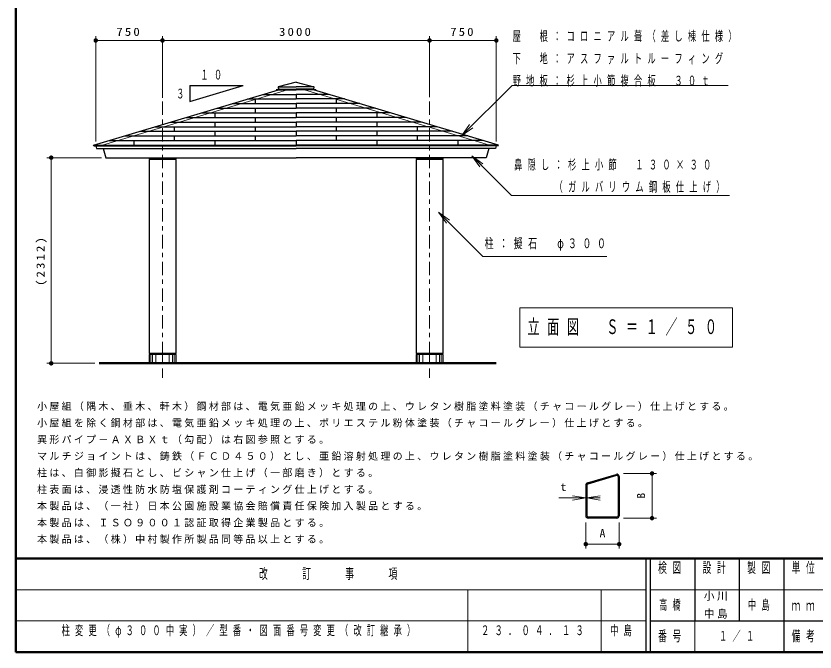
# Model space of a CAD drawing. Units: millimetres on the paper, with parts at other scales. Extents: x -385 to 0, y 0 to 267.
# Drawn here: x -385 to -205.5, y 0 to 143 of the extents above; entities that cross this region are included whole.
import ezdxf
from ezdxf.enums import TextEntityAlignment as Align

# ---------------------------------------------------------------- set-up
doc = ezdxf.new("R2010")
doc.units = ezdxf.units.MM
doc.linetypes.add('USER2', pattern=[6, 3, -1, 1, -1])
for name, color, linetype, lineweight in [('1_50', 7, 'Continuous', 25), ('CLASS1', 7, 'Continuous', 25), ('NAKAMURA図枠', 7, 'Continuous', 13)]:
    doc.layers.add(name, color=color, linetype=linetype, lineweight=lineweight)
doc.layers.add('99', color=7, linetype='Continuous')
doc.styles.add('ＭＳ ゴシック', font='')
doc.styles.get('ＭＳ ゴシック').set_extended_font_data('MS Gothic')

# ---------------------------------------------------------------- blocks, each defined once
blk = doc.blocks.new('filled_dot')
at = {"color": 0, "linetype": 'Continuous', "lineweight": -2, "const_width": 1.25}
blk.add_lwpolyline([(-0.625, 0, 1), (0.625, 0, 1)], format="xyb", close=True, dxfattribs=at)
blk = doc.blocks.new('open_arrow')
at = {"color": 0, "linetype": 'Continuous', "lineweight": -2}
blk.add_lwpolyline([(7.5, 1.25), (0, 0), (7.5, -1.25)], dxfattribs=at)

msp = doc.modelspace()

# ---------------------------------------------------------------- linework, layer by layer
at = {"layer": '1_50', "lineweight": 13}
for p, q in [((-367.083, 114.798), (-367.083, 138.519)), ((-352.083, 124.596), (-352.083, 138.519)), ((-292.083, 124.777), (-292.083, 138.519)), ((-277.083, 114.798), (-277.083, 138.519)), ((-367.083, 137.519), (-352.083, 137.519)), ((-352.083, 137.519), (-292.083, 137.519)), ((-292.083, 137.519), (-277.083, 137.519)), ((-284.841, 116.124), (-283.073, 118.599)), ((-284.841, 116.124), (-282.719, 118.245)), ((-282.366, 117.892), (-284.841, 116.124)), ((-352.082, 111.82), (-352.082, 110.919)), ((-292.083, 111.82), (-292.083, 110.919)), ((-282.551, 111.566), (-280.43, 109.445)), ((-282.551, 111.566), (-280.077, 109.798)), ((-280.784, 109.091), (-282.551, 111.566)), ((-365.796, 111.163), (-378.083, 111.163)), ((-377.083, 64.919), (-377.083, 111.163)), ((-354.707, 111.163), (-354.707, 110.919)), ((-354.332, 111.163), (-354.332, 110.919)), ((-353.582, 111.163), (-353.582, 110.919)), ((-350.582, 111.163), (-350.582, 110.919)), ((-349.832, 111.163), (-349.832, 110.919)), ((-349.457, 111.163), (-349.457, 110.919)), ((-294.708, 111.163), (-294.708, 110.919)), ((-294.333, 111.163), (-294.333, 110.919)), ((-293.583, 111.163), (-293.583, 110.919)), ((-290.583, 111.163), (-290.583, 110.919)), ((-289.833, 111.163), (-289.833, 110.919)), ((-289.458, 111.163), (-289.458, 110.919)), ((-290.075, 98.904), (-287.954, 96.783)), ((-290.075, 98.904), (-287.6, 97.136)), ((-288.307, 96.429), (-290.075, 98.904)), ((-271.829, 77.362), (-271.829, 68.562)), ((-224.029, 77.362), (-271.829, 77.362)), ((-224.029, 68.562), (-224.029, 77.362)), ((-271.829, 68.562), (-224.029, 68.562)), ((-354.707, 66.919), (-354.707, 64.919)), ((-354.332, 66.919), (-354.332, 64.919)), ((-353.582, 66.919), (-353.582, 64.919)), ((-352.082, 66.919), (-352.082, 64.919)), ((-350.582, 66.919), (-350.582, 64.919)), ((-349.832, 66.919), (-349.832, 64.919)), ((-349.457, 66.919), (-349.457, 64.919)), ((-294.708, 66.919), (-294.708, 64.919)), ((-294.333, 66.919), (-294.333, 64.919)), ((-293.583, 66.919), (-293.583, 64.919)), ((-292.083, 66.919), (-292.083, 64.919)), ((-290.583, 66.919), (-290.583, 64.919)), ((-289.833, 66.919), (-289.833, 64.919)), ((-289.458, 66.919), (-289.458, 64.919)), ((-367.318, 64.919), (-378.083, 64.919))]:
    msp.add_line(p, q, dxfattribs=at)
at = {"layer": '1_50', "color": 40}
for p, q in [((-322.083, 128.164), (-326.117, 127.062)), ((-322.083, 128.164), (-318.049, 127.062)), ((-367.579, 113.977), (-325.997, 126.451)), ((-325.99, 126.599), (-326.531, 126.451)), ((-326.531, 126.451), (-322.083, 126.451)), ((-326.117, 127.062), (-322.083, 127.062)), ((-326.117, 127.062), (-325.99, 126.599)), ((-325.99, 126.599), (-322.083, 126.599)), ((-318.049, 127.062), (-322.083, 127.062)), ((-318.175, 126.599), (-322.083, 126.599)), ((-317.635, 126.451), (-322.083, 126.451)), ((-318.049, 127.062), (-318.175, 126.599)), ((-318.175, 126.599), (-317.635, 126.451)), ((-276.587, 113.977), (-318.169, 126.451)), ((-332.958, 124.363), (-322.083, 124.363)), ((-331.183, 123.324), (-331.183, 124.288)), ((-329.496, 125.401), (-322.083, 125.401)), ((-322.083, 125.401), (-322.083, 124.363)), ((-314.67, 125.401), (-322.083, 125.401)), ((-322.083, 125.401), (-322.083, 124.363)), ((-311.208, 124.363), (-322.083, 124.363)), ((-312.983, 123.324), (-312.983, 124.288)), ((-339.882, 122.285), (-322.083, 122.285)), ((-336.42, 123.324), (-322.083, 123.324)), ((-331.183, 121.247), (-331.183, 122.285)), ((-322.083, 123.324), (-322.083, 122.285)), ((-307.746, 123.324), (-322.083, 123.324)), ((-322.083, 123.324), (-322.083, 122.285)), ((-304.284, 122.285), (-322.083, 122.285)), ((-312.983, 121.247), (-312.983, 122.285)), ((-343.344, 121.247), (-322.083, 121.247)), ((-340.283, 120.208), (-340.283, 121.247)), ((-322.083, 121.247), (-322.083, 120.208)), ((-300.821, 121.247), (-322.083, 121.247)), ((-322.083, 121.247), (-322.083, 120.208)), ((-303.883, 120.208), (-303.883, 121.247)), ((-350.268, 119.17), (-322.083, 119.17)), ((-346.806, 120.208), (-322.083, 120.208)), ((-340.283, 118.131), (-340.283, 119.17)), ((-331.183, 119.17), (-331.183, 120.208)), ((-297.359, 120.208), (-322.083, 120.208)), ((-322.083, 119.17), (-322.083, 118.131)), ((-293.897, 119.17), (-322.083, 119.17)), ((-322.083, 119.17), (-322.083, 118.131)), ((-312.983, 119.17), (-312.983, 120.208)), ((-303.883, 118.131), (-303.883, 119.17)), ((-357.192, 117.092), (-322.083, 117.092)), ((-353.73, 118.131), (-322.083, 118.131)), ((-349.383, 117.092), (-349.383, 118.131)), ((-340.283, 116.054), (-340.283, 117.092)), ((-331.183, 117.092), (-331.183, 118.131)), ((-290.435, 118.131), (-322.083, 118.131)), ((-322.083, 117.092), (-322.083, 116.054)), ((-286.973, 117.092), (-322.083, 117.092)), ((-322.083, 117.092), (-322.083, 116.054)), ((-312.983, 117.092), (-312.983, 118.131)), ((-303.883, 116.054), (-303.883, 117.092)), ((-294.783, 117.092), (-294.783, 118.131)), ((-364.117, 115.015), (-322.083, 115.015)), ((-360.655, 116.054), (-322.083, 116.054)), ((-358.483, 113.977), (-358.483, 115.015)), ((-349.383, 115.015), (-349.383, 116.054)), ((-340.283, 113.977), (-340.283, 115.015)), ((-331.183, 115.015), (-331.183, 116.054)), ((-283.511, 116.054), (-322.083, 116.054)), ((-322.083, 115.015), (-322.083, 113.977)), ((-280.049, 115.015), (-322.083, 115.015)), ((-322.083, 115.015), (-322.083, 113.977)), ((-312.983, 115.015), (-312.983, 116.054)), ((-303.883, 113.977), (-303.883, 115.015)), ((-294.783, 115.015), (-294.783, 116.054)), ((-285.683, 113.977), (-285.683, 115.015)), ((-367.579, 113.977), (-322.083, 113.977)), ((-367.531, 113.803), (-367.579, 113.977)), ((-367.531, 113.803), (-322.083, 113.803)), ((-367.078, 113.803), (-366.91, 113.243)), ((-366.91, 113.243), (-322.083, 113.243)), ((-365.42, 113.243), (-364.796, 111.163)), ((-276.587, 113.977), (-322.083, 113.977)), ((-276.635, 113.803), (-322.083, 113.803)), ((-277.255, 113.243), (-322.083, 113.243)), ((-278.746, 113.243), (-279.37, 111.163)), ((-277.087, 113.803), (-277.255, 113.243)), ((-276.635, 113.803), (-276.587, 113.977)), ((-364.796, 111.163), (-322.083, 111.163)), ((-279.37, 111.163), (-322.083, 111.163))]:
    msp.add_line(p, q, dxfattribs=at)
at = {"layer": '1_50', "color": 40, "lineweight": 13}
for p, q in [((-365.554, 113.977), (-323.972, 126.451)), ((-278.612, 113.977), (-320.193, 126.451))]:
    msp.add_line(p, q, dxfattribs=at)
at = {"layer": '1_50'}
for p, q in [((-345.925, 123.81), (-333.925, 127.41)), ((-345.925, 127.409), (-333.925, 127.409)), ((-345.925, 127.409), (-345.925, 123.809))]:
    msp.add_line(p, q, dxfattribs=at)
at = {"layer": '1_50', "linetype": 'USER2', "lineweight": 13}
for p, q in [((-352.082, 123.777), (-352.082, 61.639)), ((-292.083, 123.777), (-292.083, 61.639))]:
    msp.add_line(p, q, dxfattribs=at)
at = {"layer": '1_50', "color": 4}
for p, q in [((-355.082, 111.163), (-355.082, 110.919)), ((-349.082, 110.919), (-355.082, 110.919)), ((-349.082, 110.719), (-355.082, 110.719)), ((-355.082, 110.719), (-355.082, 67.119)), ((-354.997, 110.919), (-354.997, 110.719)), ((-349.168, 110.919), (-349.168, 110.719)), ((-349.082, 111.163), (-349.082, 110.919)), ((-349.082, 110.719), (-349.082, 67.119)), ((-295.083, 111.163), (-295.083, 110.919)), ((-289.083, 110.919), (-295.083, 110.919)), ((-289.083, 110.719), (-295.083, 110.719)), ((-295.083, 110.719), (-295.083, 67.119)), ((-294.997, 110.919), (-294.997, 110.719)), ((-289.169, 110.919), (-289.169, 110.719)), ((-289.083, 111.163), (-289.083, 110.919)), ((-289.083, 110.719), (-289.083, 67.119)), ((-349.082, 67.119), (-355.082, 67.119)), ((-349.082, 66.919), (-355.082, 66.919)), ((-355.082, 66.919), (-355.082, 64.919)), ((-354.997, 67.119), (-354.997, 66.919)), ((-349.168, 67.119), (-349.168, 66.919)), ((-349.082, 66.919), (-349.082, 64.919)), ((-289.083, 67.119), (-295.083, 67.119)), ((-289.083, 66.919), (-295.083, 66.919)), ((-295.083, 66.919), (-295.083, 64.919)), ((-294.997, 67.119), (-294.997, 66.919)), ((-289.169, 67.119), (-289.169, 66.919)), ((-289.083, 66.919), (-289.083, 64.919))]:
    msp.add_line(p, q, dxfattribs=at)
at = {"layer": '1_50', "lineweight": 50}
msp.add_line((-366.318, 64.919), (-277.083, 64.919), dxfattribs=at)
at = {"layer": '1_50', "lineweight": 13}
for points in [[(-284.841, 116.124), (-273.54, 127.424), (-224.997, 127.424)], [(-282.551, 111.566), (-273.677, 102.692), (-224.673, 102.692)], [(-290.075, 98.904), (-280.138, 88.967), (-252.245, 88.967)]]:
    msp.add_lwpolyline(points, dxfattribs=at)
at = {"layer": 'CLASS1'}
for p, q in [((-256.6, 38.017), (-250.15, 39.952)), ((-250.077, 39.707), (-256.527, 37.772)), ((-249.737, 39.45), (-249.737, 30.63)), ((-249.474, 39.45), (-249.474, 30.63)), ((-256.974, 37.515), (-256.974, 30.63)), ((-256.712, 37.515), (-256.712, 30.63)), ((-256.449, 30.368), (-249.999, 30.368)), ((-249.999, 30.105), (-256.449, 30.105))]:
    msp.add_line(p, q, dxfattribs=at)
at = {"layer": 'CLASS1', "lineweight": 13}
for p, q in [((-248.474, 40.155), (-241.093, 40.155)), ((-242.093, 40.155), (-242.093, 30.105)), ((-253.712, 34.656), (-262.997, 34.656)), ((-256.974, 29.105), (-256.974, 23.257)), ((-249.474, 29.105), (-249.474, 23.257)), ((-248.474, 30.105), (-241.093, 30.105)), ((-249.474, 24.257), (-256.974, 24.257))]:
    msp.add_line(p, q, dxfattribs=at)
at = {"layer": 'CLASS1'}
for centre, radius, start, end in [((-249.999, 39.45), 0.525, 0, 106.69926), ((-249.999, 39.45), 0.263, 0, 106.70022), ((-256.449, 37.515), 0.525, 106.69783, 179.99996), ((-256.449, 37.515), 0.263, 106.70023, 179.99996), ((-256.449, 30.63), 0.525, 179.99998, 270.00003), ((-256.449, 30.63), 0.263, 179.99998, 270.00003), ((-249.999, 30.63), 0.525, 270.00002, 0), ((-249.999, 30.63), 0.263, 270.00002, 0)]:
    msp.add_arc(centre, radius, start, end, dxfattribs=at)
at = {"layer": 'NAKAMURA図枠', "lineweight": 50}
for p, q in [((-385, 267), (-385, 0)), ((-385, 21), (0, 21)), ((-385, 0), (0, 0))]:
    msp.add_line(p, q, dxfattribs=at)
at = {"layer": 'NAKAMURA図枠', "color": 211, "lineweight": 25}
for p, q in [((-243.5, 21), (-243.5, 0)), ((-242.5, 21), (-242.5, 0)), ((-232.5, 21), (-232.5, 7)), ((-222.5, 21), (-222.5, 7)), ((-212.5, 21), (-212.5, 0)), ((-242.5, 7), (0, 7))]:
    msp.add_line(p, q, dxfattribs=at)
at = {"layer": 'NAKAMURA図枠'}
for p, q in [((-385, 14), (-243.5, 14)), ((-283.5, 14), (-283.5, 0)), ((-253.5, 14), (-253.5, 0)), ((-242.5, 14), (-187.5, 14)), ((-385, 7), (-243.5, 7)), ((-232.5, 7), (-232.5, 0))]:
    msp.add_line(p, q, dxfattribs=at)

# ---------------------------------------------------------------- block references
at = {"layer": '1_50', "lineweight": 13, "xscale": 0.4, "yscale": 0.4}
msp.add_blockref('filled_dot', (-367.083, 137.519), dxfattribs=at)
for p, rotation in [((-352.083, 137.519), 180), ((-292.083, 137.519), 180), ((-277.083, 137.519), 180), ((-377.083, 111.163), 270), ((-377.083, 64.919), 90)]:
    msp.add_blockref('filled_dot', p, dxfattribs=dict(at, rotation=rotation))
at = {"layer": 'CLASS1', "lineweight": 13, "xscale": 0.4, "yscale": 0.4}
for name, p, rotation in [('filled_dot', (-242.093, 40.155), 270), ('open_arrow', (-256.974, 34.656), 180), ('filled_dot', (-242.093, 30.105), 90), ('filled_dot', (-249.474, 24.257), 180)]:
    msp.add_blockref(name, p, dxfattribs=dict(at, rotation=rotation))
for name, p in [('open_arrow', (-256.712, 34.656)), ('filled_dot', (-256.974, 24.257))]:
    msp.add_blockref(name, p, dxfattribs=at)

# ---------------------------------------------------------------- texts
at = {"layer": '1_50', "style": 'ＭＳ ゴシック', "width": 0.6}
msp.add_text('３', height=2.199, dxfattribs=at).set_placement((-348.086, 125.581), align=Align.MIDDLE_CENTER)
at = {"layer": '1_50', "style": 'ＭＳ ゴシック'}
for s, insert, char_height, attachment_point in [('\\T1.33;\\W1.15;750', (-359.583, 138.519), 1.833, 8), ('\\T1.33;\\W1.15;3000', (-322.083, 138.519), 1.833, 8), ('\\T1.33;\\W1.15;750', (-284.583, 138.519), 1.833, 8), ('\\T1.64;\\W0.6;屋\u3000根：コロニアル葺（差し棟仕様）', (-273.414, 138.374), 2.199, 4), ('\\T1.64;\\W0.6;下\u3000地：アスファルトルーフィング', (-273.414, 133.374), 2.199, 4), ('\\T1.64;\\W0.6;１０', (-340.525, 129.818), 2.199, 5), ('\\T1.64;\\W0.6;野地板：杉上小節複合板\u3000３０ｔ\u3000', (-273.414, 128.374), 2.199, 4), ('\\T1.64;\\W0.6;鼻隠し：杉上小節\u3000１３０×３０', (-273.089, 109.492), 2.199, 4), ('\\T1.64;\\W0.6;\u3000\u3000\u3000（ガルバリウム鋼板仕上げ）', (-273.089, 104.492), 2.199, 4), ('\\T1.63;\\W0.65;柱：擬石\u3000φ３００', (-279.704, 91.617), 2.199, 4), ('\\T1.64;\\W0.6;立面図\u3000Ｓ＝１／５０', (-247.929, 72.962), 3.299, 5)]:
    msp.add_mtext(s, dxfattribs=dict(at, insert=insert, char_height=char_height, attachment_point=attachment_point))
at = {"layer": '1_50', "insert": (-378.083, 88.041), "char_height": 1.833, "attachment_point": 8, "rotation": 90, "style": 'ＭＳ ゴシック'}
msp.add_mtext('\\T1.33;\\W1.15;(2312)', dxfattribs=at)
at = {"layer": '99', "style": 'ＭＳ ゴシック'}
for s, insert, char_height, attachment_point in [('\\T1.23;小川', (-227.5, 12.5), 1.76, 5), ('\\T1.64;\\W0.6;高橋', (-237.5, 10.5), 2.199, 5), ('\\T1.64;\\W0.6;中島', (-217.5, 10.5), 2.199, 5), ('\\T1.23;中島', (-227.5, 8.5), 1.76, 5), ('\\T1.63;\\W0.6;柱変更（φ３００中実）／型番・図面番号変更（改訂継承）', (-374.75, 6), 2.199, 1), ('\\T1.64;\\W0.6;２３．０４．１３', (-280.5, 6), 2.199, 1), ('\\T1.64;\\W0.6;中島', (-251.5, 6), 2.199, 1), ('\\T1.64;\\W0.6;１／１', (-222.5, 3.5), 2.199, 5)]:
    msp.add_mtext(s, dxfattribs=dict(at, insert=insert, char_height=char_height, attachment_point=attachment_point))
at = {"layer": 'CLASS1', "style": 'ＭＳ ゴシック', "width": 1.05}
for s, p in [('t', (-261.997, 35.656)), ('A', (-253.224, 25.257))]:
    msp.add_text(s, height=1.833, dxfattribs=at).set_placement(p, align=Align.BOTTOM_CENTER)
msp.add_text('B', height=1.833, rotation=90, dxfattribs=at).set_placement((-243.093, 35.13), align=Align.BOTTOM_CENTER)
at = {"layer": 'CLASS1', "char_height": 1.642, "attachment_point": 7, "style": 'ＭＳ ゴシック'}
for s, insert in [('\\T1.23;小屋組（隅木、垂木、軒木）鋼材部は、電気亜鉛メッキ処理の上、ウレタン樹脂塗料塗装（チャコールグレー）仕上げとする。', (-380.254, 54.212)), ('\\T1.23;小屋組を除く鋼材部は、電気亜鉛メッキ処理の上、ポリエステル粉体塗装（チャコールグレー）仕上げとする。', (-380.254, 50.479)), ('\\T1.23;異形パイプ－ＡＸＢＸｔ（勾配）は右図参照とする。', (-380.254, 46.745)), ('\\T1.23;マルチジョイントは、鋳鉄（ＦＣＤ４５０）とし、亜鉛溶射処理の上、ウレタン樹脂塗料塗装（チャコールグレー）仕上げとする。', (-380.254, 43.012)), ('\\T1.23;柱は、白御影擬石とし、ビシャン仕上げ（一部磨き）とする。', (-380.254, 39.279)), ('\\T1.23;柱表面は、浸透性防水防塩保護剤コーティング仕上げとする。', (-380.254, 35.545)), ('\\T1.23;本製品は、（一社）日本公園施設業協会賠償責任保険加入製品とする。', (-380.254, 31.812)), ('\\T1.23;本製品は、ＩＳＯ９００１認証取得企業製品とする。', (-380.254, 28.079)), ('\\T1.23;本製品は、（株）中村製作所製品同等品以上とする。', (-380.254, 24.345))]:
    msp.add_mtext(s, dxfattribs=dict(at, insert=insert))
at = {"layer": 'NAKAMURA図枠', "color": 4, "char_height": 2.346, "style": 'ＭＳ ゴシック'}
for s, insert, attachment_point in [('\\T1.64;\\W0.6;検図', (-237.5, 20.167), 2), ('\\T1.64;\\W0.6;設計', (-227.5, 20.167), 2), ('\\T1.64;\\W0.6;製図', (-217.5, 20.167), 2), ('\\T1.64;\\W0.6;単位', (-207.5, 20.167), 2), ('\\T1.64;\\W0.6;改\u3000\u3000訂\u3000\u3000事\u3000\u3000項', (-314.25, 17.5), 5), ('\\T1.64;\\W0.6;ｍｍ', (-207.5, 10.5), 5), ('\\T1.64;\\W0.6;番号', (-237.5, 3.5), 5), ('\\T1.64;\\W0.6;備考', (-207.5, 3.5), 5)]:
    msp.add_mtext(s, dxfattribs=dict(at, insert=insert, attachment_point=attachment_point))

doc.saveas('drawing.dxf')
